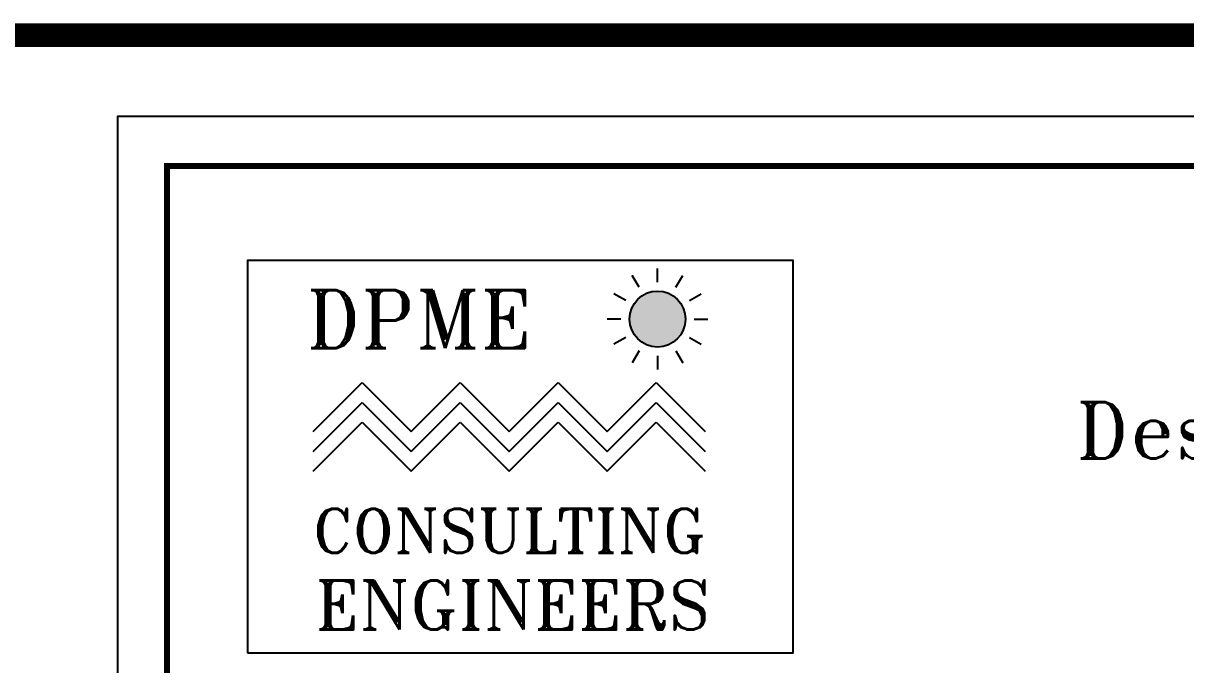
# Model space of a CAD drawing. Header units: millimetres. Extents: x -21221 to 1625077, y -149981 to 356550.
# Drawn here: x 264460 to 274312, y 202826 to 208260 of the extents above; entities that cross this region are included whole.
import ezdxf
from ezdxf.enums import TextEntityAlignment as Align

# ---------------------------------------------------------------- set-up
doc = ezdxf.new("R2010")
doc.units = ezdxf.units.MM
doc.header["$LTSCALE"] = 1000
doc.header["$MEASUREMENT"] = 0
for name, color, linetype in [('12- EQUIPMENT HVAC', 12, 'CONTINUOUS'), ('150-FRAM-PLAN-0-2', 150, 'CONTINUOUS'), ('200-FRAME-PLAN-1-0-0-6', 200, 'CONTINUOUS'), ('43-REFERENCE-0-33', 43, 'CONTINUOUS'), ('70-FRAM-DETAIL-0-45', 70, 'CONTINUOUS')]:
    doc.layers.add(name, color=color, linetype=linetype)
doc.styles.add('ROMANT', font='ROMANT.shx', dxfattribs={"height": 600})

# ---------------------------------------------------------------- blocks, each defined once
blk = doc.blocks.new('A$C15E653BB')
at = {"layer": '150-FRAM-PLAN-0-2'}
blk.add_hatch(color=256, dxfattribs=at).paths.add_polyline_path([(0.3488, 0.2244, 1.000001), (0.0999, 0.2244, 1.000001)])
for p, q in [((0.1426, 0.366, -16055.7581), (0.1122, 0.4186, -16055.7581)), ((0.2244, 0.3879, -16055.7581), (0.2244, 0.4487, -16055.7581)), ((0.3061, 0.366, -16055.7581), (0.3365, 0.4186, -16055.7581)), ((0.0827, 0.3061, -16055.7581), (0.0301, 0.3365, -16055.7581)), ((0.366, 0.3061, -16055.7581), (0.4186, 0.3365, -16055.7581)), ((0.0608, 0.2244, -16055.7581), (0, 0.2244, -16055.7581)), ((0.3879, 0.2244, -16055.7581), (0.4487, 0.2244, -16055.7581)), ((0.0827, 0.1426, -16055.7581), (0.0301, 0.1122, -16055.7581)), ((0.366, 0.1426, -16055.7581), (0.4186, 0.1122, -16055.7581)), ((0.1426, 0.0827, -16055.7581), (0.1122, 0.0301, -16055.7581)), ((0.2244, 0.0608, -16055.7581), (0.2244, 0, -16055.7581)), ((0.3061, 0.0827, -16055.7581), (0.3365, 0.0301, -16055.7581))]:
    blk.add_line(p, q, dxfattribs=at)
blk.add_circle((0.2244, 0.2244, -16055.7581), 0.1245, dxfattribs=at)
blk = doc.blocks.new('A$C2ACE4111')
at = {"layer": '150-FRAM-PLAN-0-2', "xscale": 0.5543485173556535, "yscale": 0.5543485173556535, "zscale": 0.5543485173556535}
blk.add_blockref('A$C15E653BB', (0, 0, 268.0819), dxfattribs=at)

msp = doc.modelspace()

# ---------------------------------------------------------------- linework, layer by layer
at = {"layer": '12- EQUIPMENT HVAC', "color": 212, "const_width": 200}
msp.add_lwpolyline([(314609.5, 173022.5), (293564.5, 173022.5), (293564.5, 208160), (234848.5, 208160), (234848.5, 124323.5), (314609.5, 124323.5), (314609.5, 173022.5)], dxfattribs=at)
at = {"layer": '150-FRAM-PLAN-0-2'}
for p, q in [((266917.5, 204800.6), (267332.7, 205215.7)), ((267332.7, 205215.7), (267747.8, 204800.6)), ((267747.8, 204800.6), (268163, 205215.7)), ((267747.8, 204800.6), (268163, 205215.7)), ((268163, 205215.7), (268578.1, 204800.6)), ((268163, 205215.7), (268578.1, 204800.6)), ((268578.1, 204800.6), (268993.2, 205215.7)), ((268578.1, 204800.6), (268993.2, 205215.7)), ((268993.2, 205215.7), (269408.4, 204800.6)), ((269408.4, 204800.6), (269823.5, 205215.7)), ((269823.5, 205215.7), (270238.7, 204800.6)), ((266917.5, 204633.4), (267332.7, 205048.5)), ((267332.7, 205048.5), (267747.8, 204633.4)), ((267747.8, 204633.4), (268163, 205048.5)), ((267747.8, 204633.4), (268163, 205048.5)), ((268163, 205048.5), (268578.1, 204633.4)), ((268163, 205048.5), (268578.1, 204633.4)), ((268578.1, 204633.4), (268993.2, 205048.5)), ((268578.1, 204633.4), (268993.2, 205048.5)), ((268993.2, 205048.5), (269408.4, 204633.4)), ((269408.4, 204633.4), (269823.5, 205048.5)), ((269823.5, 205048.5), (270238.7, 204633.4)), ((266917.5, 204466.2), (267332.7, 204881.3)), ((267332.7, 204881.3), (267747.8, 204466.2)), ((267747.8, 204466.2), (268163, 204881.3)), ((267747.8, 204466.2), (268163, 204881.3)), ((268163, 204881.3), (268578.1, 204466.2)), ((268163, 204881.3), (268578.1, 204466.2)), ((268578.1, 204466.2), (268993.2, 204881.3)), ((268578.1, 204466.2), (268993.2, 204881.3)), ((268993.2, 204881.3), (269408.4, 204466.2)), ((269408.4, 204466.2), (269823.5, 204881.3)), ((269823.5, 204881.3), (270238.7, 204466.2))]:
    msp.add_line(p, q, dxfattribs=at)
msp.add_lwpolyline([(293221.4, 207469), (265259.9, 207469), (265259.9, 167303.3), (293221.4, 167303.3)], close=True, dxfattribs=at)
at = {"layer": '200-FRAME-PLAN-1-0-0-6', "const_width": 52.3}
msp.add_lwpolyline([(292802.7, 207050.4), (265678.5, 207050.4), (265678.5, 167721.9), (292802.7, 167721.9)], close=True, dxfattribs=at)
at = {"layer": '70-FRAM-DETAIL-0-45'}
msp.add_lwpolyline([(266361.6, 202926.9), (270984.5, 202926.9), (270984.5, 206249), (266361.6, 206249)], close=True, dxfattribs=at)

# ---------------------------------------------------------------- block references
at = {"layer": '150-FRAM-PLAN-0-2', "xscale": 3434.991926261224, "yscale": 3434.991926261224, "zscale": 3434.99192626131}
msp.add_blockref('A$C2ACE4111', (269408.5, 205327.2, 29652237.5), dxfattribs=at)

# ---------------------------------------------------------------- texts
at = {"layer": '150-FRAM-PLAN-0-2', "style": 'ROMANT'}
msp.add_text('DPME', height=491.08, dxfattribs=at).set_placement((266858.4, 205508.5))
at = {"layer": '43-REFERENCE-0-33', "style": 'ROMANT'}
for s, height, p in [('Design & Project Management Eng. Company', 476.944, (281487.5, 204573.8, -14617648.3)), ('CONSULTING', 374.07, (268581.3, 203773.2, -17197233.3)), ('ENGINEERS', 415.64, (268610, 203124, -19108037))]:
    msp.add_text(s, height=height, dxfattribs=at).set_placement(p, align=Align.CENTER)

doc.saveas('drawing.dxf')
